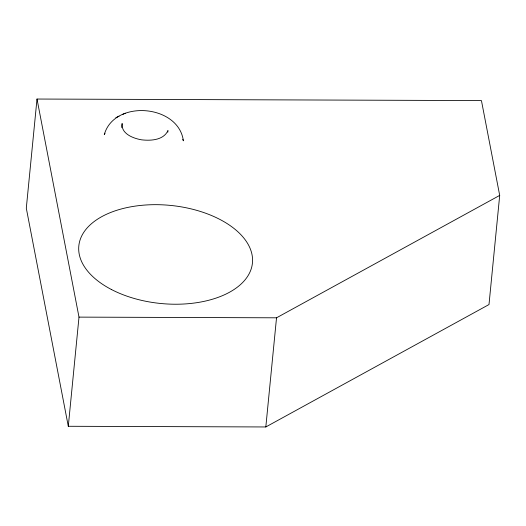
<?xml version="1.0" encoding="UTF-8"?>
<svg xmlns="http://www.w3.org/2000/svg" width="526" height="526" viewBox="0 0 526 526"><rect width="100%" height="100%" fill="white"/><g stroke="black" fill="none" stroke-linecap="round" stroke-linejoin="round"><path stroke-width="0.79" d="M37.004 99.039L26.3 208.191L68.295 426.277L265.821 426.961L488.996 304.554L499.7 195.402L481.441 100.584L37.004 99.039L78.999 317.119L68.295 426.277M121.736 127.575L122.131 123.511C120.967 133.808 133.302 138.41 141.56 139.824C150.784 140.902 163.599 140.245 167.978 130.533L167.814 132.164M265.821 426.961L276.525 317.809L499.7 195.402M105.009 133.249L104.279 134.623C114.273 99.046 178.662 104.483 183.364 140.804L182.746 139.324M115.851 117.699L119.034 116.187M122.762 114.385L125.247 113.208M78.999 317.119L276.525 317.809M111.295 289.438A87.231 49.286 5.6 0 0 251.579 267.622A87.231 49.286 5.6 0 0 133.999 206.291A87.231 49.286 5.6 0 0 111.295 289.438"/></g></svg>
